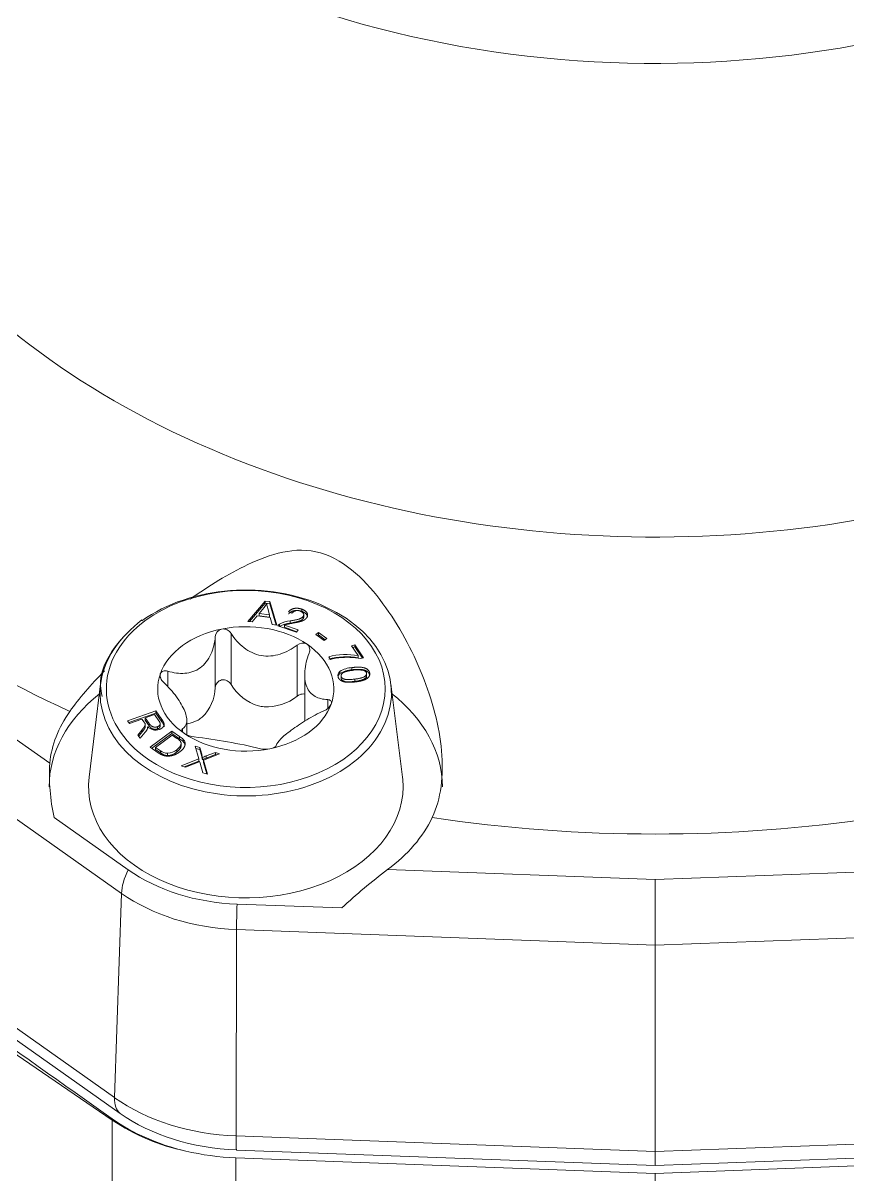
# Model space of a CAD drawing. Header units: millimetres. Extents: x 113490 to 142599, y -20467 to 115.
# Drawn here: x 132964.67 to 132990.89, y -7413.8 to -7377.16 of the extents above; entities that cross this region are included whole.
import ezdxf

# ---------------------------------------------------------------- set-up
doc = ezdxf.new("R2010")
doc.units = ezdxf.units.MM
doc.layers.add('DV1_0', color=7, linetype='Continuous')

msp = doc.modelspace()

# ---------------------------------------------------------------- linework, layer by layer
at = {"layer": 'DV1_0', "color": 7, "linetype": 'Continuous', "lineweight": 20}
for p, q in [((132949.399, -7391.832), (132967.8, -7404.843)), ((132965.517, -7400.705), (132953.803, -7392.423)), ((132973.53, -7395.803), (132973.53, -7395.874)), ((132973.574, -7396.035), (132973.574, -7396.106)), ((132971.283, -7396.575), (132971.283, -7398.194)), ((132973.386, -7396.948), (132973.386, -7398.567)), ((132969.272, -7397.777), (132969.272, -7398.278)), ((132975.125, -7397.661), (132975.125, -7397.732)), ((132975.687, -7397.822), (132975.687, -7397.893)), ((132974.782, -7397.94), (132974.782, -7398.011)), ((132975.221, -7398.026), (132975.221, -7398.097)), ((132967.579, -7411.34), (132949.178, -7398.329)), ((132974.355, -7398.679), (132974.355, -7398.958)), ((132969.087, -7399.317), (132969.087, -7399.388)), ((132949.107, -7399.498), (132967.507, -7412.055)), ((132968.681, -7399.44), (132968.681, -7399.51)), ((132968.941, -7399.542), (132968.941, -7399.613)), ((132969.739, -7399.609), (132969.739, -7399.701)), ((132969.645, -7399.851), (132969.645, -7399.922)), ((132969.039, -7400.304), (132969.039, -7400.374)), ((132969.557, -7400.272), (132969.557, -7400.343)), ((132984.761, -7404.402), (132976.258, -7404.087)), ((132993.264, -7404.087), (132984.761, -7404.402)), ((132967.579, -7411.34), (132967.8, -7404.843)), ((132971.441, -7412.556), (132971.458, -7405.994)), ((132971.458, -7405.994), (132984.761, -7406.487)), ((132984.761, -7406.487), (132998.065, -7405.994)), ((132967.507, -7412.055), (132967.507, -7412.015)), ((132967.507, -7412.055), (132967.507, -7420.442)), ((132984.761, -7413.05), (132971.441, -7412.556)), ((132998.081, -7412.556), (132984.761, -7413.05)), ((132971.436, -7413.253), (132971.436, -7421.67))]:
    msp.add_line(p, q, dxfattribs=at)
at = {"layer": 'DV1_0', "color": 7, "linetype": 'Continuous', "lineweight": 15}
for p, q in [((132971.816, -7396.193), (132972.37, -7395.544)), ((132972.37, -7395.615), (132971.87, -7396.199)), ((132972.37, -7395.544), (132972.37, -7395.615)), ((132972.37, -7395.544), (132972.511, -7395.562)), ((132972.511, -7395.633), (132972.37, -7395.615)), ((132972.511, -7395.562), (132972.511, -7395.633)), ((132972.511, -7395.562), (132972.737, -7396.309)), ((132972.715, -7396.306), (132972.511, -7395.633)), ((132972.115, -7396.013), (132971.954, -7396.21)), ((132972.528, -7396.065), (132972.115, -7396.013)), ((132972.332, -7395.752), (132972.172, -7395.943)), ((132972.172, -7395.943), (132972.506, -7395.985)), ((132972.172, -7395.943), (132972.172, -7396.014)), ((132972.172, -7396.014), (132972.506, -7396.056)), ((132972.506, -7395.985), (132972.452, -7395.779)), ((132972.506, -7395.985), (132972.506, -7396.056)), ((132973.218, -7395.932), (132973.111, -7395.884)), ((132973.592, -7396.053), (132973.592, -7395.982)), ((132971.954, -7396.21), (132971.816, -7396.193)), ((132972.589, -7396.29), (132972.528, -7396.065)), ((132972.737, -7396.309), (132972.589, -7396.29)), ((132973.365, -7396.537), (132972.773, -7396.33)), ((132972.824, -7396.28), (132972.824, -7396.348)), ((132972.978, -7396.309), (132972.978, -7396.379)), ((132972.978, -7396.309), (132973.417, -7396.463)), ((132973.377, -7396.519), (132972.978, -7396.379)), ((132973.166, -7396.176), (132973.166, -7396.247)), ((132970.781, -7396.676), (132970.781, -7398.295)), ((132973.417, -7396.463), (132973.365, -7396.537)), ((132973.975, -7396.61), (132974.063, -7396.549)), ((132974.24, -7396.801), (132973.975, -7396.61)), ((132974.063, -7396.62), (132974.025, -7396.647)), ((132974.063, -7396.549), (132974.063, -7396.62)), ((132974.063, -7396.549), (132974.328, -7396.74)), ((132974.278, -7396.775), (132974.063, -7396.62)), ((132974.328, -7396.74), (132974.24, -7396.801)), ((132975.113, -7396.968), (132975.22, -7396.932)), ((132975.322, -7397.281), (132975.113, -7396.968)), ((132975.22, -7397.003), (132975.152, -7397.026)), ((132975.22, -7396.932), (132975.22, -7397.003)), ((132975.22, -7396.932), (132975.496, -7397.346)), ((132975.457, -7397.359), (132975.22, -7397.003)), ((132974.44, -7397.4), (132974.387, -7397.319)), ((132975.322, -7397.281), (132975.322, -7397.352)), ((132975.496, -7397.346), (132975.41, -7397.375)), ((132974.743, -7397.782), (132974.743, -7397.853)), ((132975.587, -7397.834), (132975.587, -7397.905)), ((132975.589, -7397.986), (132975.589, -7397.796)), ((132967.137, -7398.182), (132966.769, -7401.141)), ((132973.623, -7397.879), (132973.623, -7399.367)), ((132974.779, -7397.919), (132974.779, -7397.99)), ((132976.731, -7401.141), (132976.363, -7398.182)), ((132949.356, -7398.829), (132967.756, -7411.84)), ((132967.995, -7399.352), (132968.889, -7399.036)), ((132968.889, -7399.107), (132968.035, -7399.409)), ((132968.451, -7399.296), (132968.054, -7399.436)), ((132968.52, -7399.393), (132968.451, -7399.296)), ((132968.85, -7399.155), (132968.554, -7399.26)), ((132968.554, -7399.26), (132968.681, -7399.44)), ((132968.554, -7399.26), (132968.554, -7399.33)), ((132968.554, -7399.33), (132968.681, -7399.51)), ((132968.991, -7399.355), (132968.85, -7399.155)), ((132968.889, -7399.036), (132969.087, -7399.317)), ((132968.889, -7399.036), (132968.889, -7399.107)), ((132969.087, -7399.388), (132968.889, -7399.107)), ((132969.877, -7399.802), (132969.877, -7399.327)), ((132968.054, -7399.436), (132967.995, -7399.352)), ((132968.314, -7399.805), (132968.441, -7399.655)), ((132968.441, -7399.655), (132968.441, -7399.726)), ((132968.553, -7399.54), (132968.553, -7399.469)), ((132968.706, -7400.196), (132969.395, -7399.683)), ((132969.027, -7399.517), (132969.027, -7399.446)), ((132969.395, -7399.683), (132969.645, -7399.851)), ((132969.395, -7399.683), (132969.395, -7399.754)), ((132968.388, -7399.909), (132968.314, -7399.805)), ((132968.441, -7399.726), (132968.341, -7399.843)), ((132968.554, -7399.714), (132968.388, -7399.909)), ((132969.395, -7399.754), (132968.756, -7400.229)), ((132969.41, -7399.808), (132968.884, -7400.2)), ((132969.645, -7399.922), (132969.395, -7399.754)), ((132969.562, -7399.911), (132969.41, -7399.808)), ((132969.764, -7399.945), (132969.764, -7400.016)), ((132969.821, -7400.053), (132969.821, -7400.124)), ((132968.968, -7400.372), (132968.706, -7400.196)), ((132968.884, -7400.2), (132969.039, -7400.304)), ((132968.884, -7400.2), (132968.884, -7400.27)), ((132968.884, -7400.27), (132969.039, -7400.374)), ((132969.264, -7400.387), (132969.264, -7400.458)), ((132969.693, -7400.145), (132969.693, -7400.074)), ((132970.258, -7400.564), (132970.144, -7400.155)), ((132970.144, -7400.155), (132970.287, -7400.2)), ((132970.287, -7400.271), (132970.166, -7400.232)), ((132970.287, -7400.2), (132970.35, -7400.418)), ((132970.287, -7400.2), (132970.287, -7400.271)), ((132970.35, -7400.489), (132970.287, -7400.271)), ((132970.35, -7400.418), (132970.35, -7400.489)), ((132970.914, -7400.399), (132970.403, -7400.605)), ((132970.491, -7400.471), (132970.783, -7400.357)), ((132970.783, -7400.428), (132970.491, -7400.542)), ((132970.783, -7400.357), (132970.914, -7400.399)), ((132970.783, -7400.357), (132970.783, -7400.428)), ((132970.816, -7400.439), (132970.783, -7400.428)), ((132969.693, -7400.787), (132970.258, -7400.564)), ((132969.838, -7400.833), (132969.693, -7400.787)), ((132970.258, -7400.635), (132969.793, -7400.818)), ((132970.211, -7400.682), (132969.838, -7400.833)), ((132970.284, -7400.65), (132970.212, -7400.682)), ((132970.258, -7400.564), (132970.258, -7400.635)), ((132970.296, -7400.702), (132970.284, -7400.65)), ((132970.382, -7401.005), (132970.297, -7400.702)), ((132970.372, -7400.521), (132970.372, -7400.591)), ((132970.403, -7400.605), (132970.53, -7401.052)), ((132970.403, -7400.605), (132970.403, -7400.676)), ((132970.508, -7401.045), (132970.403, -7400.676)), ((132970.491, -7400.471), (132970.491, -7400.542)), ((132970.53, -7401.052), (132970.382, -7401.005)), ((132968.012, -7404.094), (132965.655, -7402.427)), ((132984.761, -7404.402), (132984.761, -7406.487)), ((132974.802, -7405.307), (132971.473, -7405.184)), ((132984.761, -7413.05), (132984.761, -7406.487)), ((132984.761, -7413.747), (132971.436, -7413.253)), ((132971.454, -7413.005), (132984.761, -7413.498)), ((132984.761, -7413.498), (132998.068, -7413.005)), ((132984.761, -7413.498), (132984.761, -7413.05)), ((132998.087, -7413.253), (132984.761, -7413.747)), ((132984.761, -7413.747), (132984.761, -7422.22))]:
    msp.add_line(p, q, dxfattribs=at)
for centre, radius, start, end in [((132971.628, -7395.175), 0.91, 320.65, 330.3218), ((132973.849, -7395.402), 1.448, 188.9073, 195.1025), ((132973.392, -7396.068), 0.221, 66.0253, 141.9322), ((132973.24, -7397.033), 0.86, 94.89, 118.9251), ((132973.24, -7397.104), 0.86, 94.89, 118.9251), ((132971.038, -7396.687), 0.258, 102.4614, 177.5436), ((132971.03, -7396.727), 0.296, 30.9904, 99.194), ((132973.564, -7397.158), 0.276, 60.8797, 130.3329), ((132974.937, -7399.341), 2.096, 79.4175, 105.2218), ((132974.937, -7399.412), 2.096, 79.4175, 105.2218), ((132974.897, -7399.02), 1.684, 96.3993, 105.7387), ((132974.968, -7399.654), 2.321, 79.0403, 96.4013), ((132974.835, -7397.91), 0.158, 125.6387, 195.7485), ((132974.835, -7397.981), 0.158, 125.6387, 164.1398), ((132975.171, -7398.469), 0.81, 93.2439, 121.9239), ((132975.171, -7398.54), 0.81, 93.2439, 121.9239), ((132975.318, -7398.631), 0.898, 78.8619, 100.9213), ((132972.587, -7397.429), 1.512, 210.4162, 253.2807), ((132969.379, -7398.239), 1.403, 314.6374, 357.6847), ((132972.406, -7397.339), 1.571, 267.2709, 308.5702), ((132974.064, -7398.618), 0.451, 291.3754, 333.1898), ((132969.681, -7398.282), 1.186, 280.653, 297.9297), ((132968.312, -7399.55), 0.261, 24.7631, 37.137), ((132968.226, -7399.429), 0.435, 319.0405, 336.4881), ((132968.453, -7399.545), 0.18, 341.6589, 2.868), ((132968.885, -7399.314), 0.336, 221.4991, 290.492), ((132969.344, -7400.277), 0.427, 39.7276, 59.1819), ((132969.26, -7400.461), 0.721, 45.6168, 57.7208), ((132969.26, -7400.531), 0.721, 45.6168, 57.7208), ((132969.623, -7400.088), 0.201, 10.037, 45.3564), ((132969.623, -7400.159), 0.201, 10.037, 45.3564), ((132970.17, -7399.184), 0.685, 237.4322, 265.3209), ((132968.09, -7417.38), 17.63, 76.4619, 83.4048), ((132969.277, -7400.005), 0.382, 231.3844, 268.1075), ((132969.277, -7400.076), 0.382, 231.3844, 268.1075), ((132969.232, -7399.875), 0.513, 273.6229, 309.3243), ((132969.232, -7399.946), 0.513, 273.6229, 309.3243), ((132969.784, -7400.598), 0.594, 7.4897, 17.6218), ((132972.374, -7399.612), 0.647, 255.8964, 282.772), ((132972.021, -7401.05), 6.513, 176.966, 192.207), ((132969.784, -7400.669), 0.594, 7.4897, 17.6218), ((132971.031, -7401.935), 1.56, 110.2284, 114.9711), ((132971.031, -7402.006), 1.56, 110.2284, 114.9711), ((132986.27, -7417.517), 16.751, 126.7045, 133.2058), ((132971.226, -7406.495), 6.689, 236.2242, 258.0558)]:
    msp.add_arc(centre, radius, start, end, dxfattribs=at)
at = {"layer": 'DV1_0', "color": 7, "linetype": 'Continuous', "lineweight": 20}
msp.add_arc((133619.082, -6479.476), 1144.548, 234.192295, 235.278923, dxfattribs=at)
for centre, major_axis, ratio, start_param, end_param in [((132984.761, -7360.455), (-25.436, 0), 0.707107, 0, 2.650107), ((132984.761, -7374.301), (27.166, 0), 0.707107, 3.053085, 6.283185), ((132984.761, -7378.815), (-34.139, 0), 0.707107, 0.57636, 0.994436), ((132971.75, -7398.339), (4.432, 0), 0.707107, 2.365434, 3.942813), ((132984.761, -7378.815), (-34.139, 0), 0.707107, 1.361758, 1.779835), ((132968.86, -7404.13), (-0.866, -1.225), 0.5, 5.024204, 5.632799), ((132971.75, -7402.05), (-5.586, 0), 0.707107, 0.785398, 1.518436), ((132971.536, -7404.973), (-0.056, -1.499), 0.037007, -1.428214, -0.819619), ((132968.639, -7410.628), (-0.866, -1.225), 0.5, 5.632799, 6.256152), ((132971.75, -7408.391), (-5.899, 0), 0.707107, 0.785398, 1.518436), ((132971.52, -7411.535), (-0.056, -1.499), 0.037007, -0.819619, -0.196266)]:
    msp.add_ellipse(centre, major_axis=major_axis, ratio=ratio, start_param=start_param, end_param=end_param, dxfattribs=at)
at = {"layer": 'DV1_0', "color": 7, "linetype": 'Continuous', "lineweight": 15}
for centre, major_axis, ratio, start_param, end_param in [((132971.75, -7398.468), (-4.631, 0), 0.707107, 0, 5.505866), ((132971.75, -7398.339), (4.432, 0), 0.707107, 0, 2.365434), ((132971.75, -7398.339), (-2.8, 0), 0.707107, 3.942813, 4.990011), ((132972.967, -7396.392), (-0.213, 0), 0.707107, 5.449943, 5.85998), ((132971.75, -7398.468), (-4.631, 0), 0.707107, 5.655855, 6.283185), ((132971.75, -7398.339), (-2.8, 0), 0.707107, 4.990011, 6.037208), ((132971.75, -7398.339), (-2.8, 0), 0.707107, 2.895616, 3.942813), ((132971.75, -7398.339), (2.8, 0), 0.707107, 2.895616, 3.942813), ((132975.431, -7397.853), (0.158, 0), 0.707107, 0.173168, 1.181623), ((132971.75, -7401.45), (6.25, 0), 0.707107, 2.410491, 3.141593), ((132971.75, -7398.339), (4.432, 0), 0.707107, 3.942813, 6.283185), ((132971.75, -7401.45), (6.25, 0), 0.707107, 0, 0.736298), ((132970.478, -7412.117), (-57.3, 40.501), 0.023272, 1.206524, 1.535376), ((132972.66, -7397.713), (-1.721, 0), 0.707107, 1.271226, 1.378413), ((132971.75, -7398.339), (2.8, 0), 0.707107, 4.990011, 6.037208), ((132971.75, -7401.026), (-6.25, 0), 0.707107, 5.820838, 6.210546), ((132969.066, -7398.438), (1.721, 0), 0.707107, -0.82317, -0.715982), ((132971.75, -7398.339), (2.8, 0), 0.707107, 3.942813, 4.990011), ((132971.75, -7401.45), (5, 0), 0.707107, 3.053992, 6.283185), ((132971.75, -7401.45), (5, 0), 0.707107, 0, 0.087601), ((132971.75, -7401.026), (6.25, 0), 0.707107, 5.518067, 5.960135), ((132971.75, -7401.45), (-5.287, 0), 0.707107, 0.785398, 1.518436), ((132971.769, -7408.998), (-6.032, 0), 0.707107, 0.786035, 1.245513), ((132971.75, -7409.016), (-5.648, 0), 0.707107, 0.785398, 1.518436), ((132971.75, -7409.016), (-6, 0), 0.707107, 1.247141, 1.518436)]:
    msp.add_ellipse(centre, major_axis=major_axis, ratio=ratio, start_param=start_param, end_param=end_param, dxfattribs=at)
for points, degree, knots in [([(132969.983, -7395.48), (132970.584, -7395.057), (132971.192, -7394.679), (132972.171, -7394.216), (132972.54, -7394.072), (132973.312, -7393.909), (132973.724, -7393.896), (132974.534, -7394.128), (132974.914, -7394.37), (132975.567, -7394.944), (132975.853, -7395.279), (132976.627, -7396.33), (132977.036, -7397.091), (132977.684, -7398.697), (132977.906, -7399.522), (132978.047, -7401.098), (132977.956, -7401.839), (132977.677, -7402.429)], 3, [0.2660798, 0.2660798, 0.2660798, 0.2660798, 0.375, 0.375, 0.4375, 0.4375, 0.5, 0.5, 0.5625, 0.5625, 0.625, 0.625, 0.75, 0.75, 0.875, 0.875, 1, 1, 1, 1]), ([(132973.716, -7396.062), (132973.716, -7396.029), (132973.659, -7395.919), (132973.53, -7395.874)], 2, [0.2852251, 0.2852251, 0.2852251, 0.5, 1, 1, 1]), ([(132968.449, -7396.138), (132968.101, -7396.436), (132967.498, -7396.996), (132967.054, -7397.946), (132967.158, -7398.45), (132967.185, -7398.575)], 3, [0, 0, 0, 0, 0.399823, 0.872788, 1, 1, 1, 1]), ([(132969.272, -7397.777), (132969.455, -7397.828), (132969.635, -7397.854), (132969.901, -7397.834), (132969.987, -7397.817), (132970.151, -7397.761), (132970.231, -7397.72), (132970.373, -7397.616), (132970.438, -7397.551), (132970.552, -7397.405), (132970.6, -7397.324), (132970.719, -7397.063), (132970.764, -7396.873), (132970.781, -7396.676)], 3, [0, 0, 0, 0, 0.25, 0.25, 0.375, 0.375, 0.5, 0.5, 0.625, 0.625, 0.75, 0.75, 1, 1, 1, 1]), ([(132971.283, -7396.575), (132971.394, -7396.746), (132971.528, -7396.9), (132971.771, -7397.088), (132971.858, -7397.141), (132972.042, -7397.227), (132972.141, -7397.259), (132972.34, -7397.294), (132972.442, -7397.299), (132972.646, -7397.282), (132972.745, -7397.261), (132973.038, -7397.168), (132973.218, -7397.07), (132973.386, -7396.948)], 3, [0, 0, 0, 0, 0.25, 0.25, 0.375, 0.375, 0.5, 0.5, 0.625, 0.625, 0.75, 0.75, 1, 1, 1, 1]), ([(132973.698, -7396.917), (132973.741, -7396.946), (132973.769, -7396.992), (132973.789, -7397.095), (132973.782, -7397.152), (132973.761, -7397.205)], 3, [0, 0, 0, 0, 0.5, 0.5, 1, 1, 1, 1]), ([(132973.761, -7397.205), (132973.689, -7397.392), (132973.643, -7397.581), (132973.62, -7397.86), (132973.621, -7397.949), (132973.641, -7398.119), (132973.661, -7398.199), (132973.717, -7398.338), (132973.754, -7398.399), (132973.844, -7398.502), (132973.895, -7398.543), (132974.069, -7398.641), (132974.204, -7398.671), (132974.355, -7398.679)], 3, [0, 0, 0, 0, 0.25, 0.25, 0.375, 0.375, 0.5, 0.5, 0.625, 0.625, 0.75, 0.75, 1, 1, 1, 1]), ([(132969.145, -7398.135), (132969.102, -7398.095), (132969.066, -7398.047), (132969.025, -7397.949), (132969.02, -7397.898), (132969.034, -7397.857)], 3, [0, 0, 0, 0, 0.5, 0.5, 1, 1, 1, 1]), ([(132969.034, -7397.857), (132969.049, -7397.816), (132969.082, -7397.787), (132969.168, -7397.76), (132969.22, -7397.762), (132969.272, -7397.777)], 3, [0, 0, 0, 0, 0.5, 0.5, 1, 1, 1, 1]), ([(132969.739, -7399.609), (132969.811, -7399.557), (132969.858, -7399.49), (132969.88, -7399.352), (132969.879, -7399.301), (132969.859, -7399.185), (132969.839, -7399.12), (132969.783, -7398.981), (132969.746, -7398.905), (132969.656, -7398.749), (132969.605, -7398.67), (132969.431, -7398.431), (132969.296, -7398.278), (132969.145, -7398.135)], 3, [0, 0, 0, 0, 0.25, 0.25, 0.375, 0.375, 0.5, 0.5, 0.625, 0.625, 0.75, 0.75, 1, 1, 1, 1]), ([(132971.283, -7398.194), (132971.252, -7398.145), (132971.207, -7398.104), (132971.102, -7398.052), (132971.04, -7398.043), (132970.926, -7398.066), (132970.876, -7398.097), (132970.805, -7398.185), (132970.785, -7398.239), (132970.781, -7398.295)], 3, [0, 0, 0, 0, 0.25, 0.25, 0.5, 0.5, 0.75, 0.75, 1, 1, 1, 1]), ([(132973.623, -7398.505), (132973.598, -7398.5), (132973.572, -7398.499), (132973.489, -7398.509), (132973.434, -7398.532), (132973.386, -7398.567)], 3, [0.6307056, 0.6307056, 0.6307056, 0.6307056, 0.75, 0.75, 1, 1, 1, 1]), ([(132974.355, -7398.679), (132974.398, -7398.681), (132974.434, -7398.695), (132974.475, -7398.744), (132974.48, -7398.78), (132974.466, -7398.821)], 3, [0, 0, 0, 0, 0.5, 0.5, 1, 1, 1, 1]), ([(132974.228, -7399.038), (132974.045, -7399.121), (132973.865, -7399.217), (132973.599, -7399.378), (132973.514, -7399.433), (132973.349, -7399.543), (132973.27, -7399.599), (132973.127, -7399.703), (132973.062, -7399.753), (132972.948, -7399.846), (132972.9, -7399.888), (132972.781, -7400.008), (132972.736, -7400.076), (132972.72, -7400.138)], 3, [0, 0, 0, 0, 0.25, 0.25, 0.375, 0.375, 0.5, 0.5, 0.625, 0.625, 0.75, 0.75, 1, 1, 1, 1]), ([(132968.553, -7399.539), (132968.553, -7399.549), (132968.547, -7399.583), (132968.495, -7399.661), (132968.441, -7399.726)], 2, [0.2028963, 0.2028963, 0.2028963, 0.3333333, 0.6666667, 1, 1, 1]), ([(132968.941, -7399.613), (132969.005, -7399.591), (132969.027, -7399.532), (132969.027, -7399.518)], 2, [0, 0, 0, 0.5, 0.6277871, 0.6277871, 0.6277871]), ([(132969.155, -7399.541), (132969.155, -7399.533), (132969.147, -7399.472), (132969.087, -7399.388)], 2, [0.614688, 0.614688, 0.614688, 0.6666667, 1, 1, 1]), ([(132969.802, -7399.761), (132969.759, -7399.732), (132969.731, -7399.701), (132969.711, -7399.646), (132969.718, -7399.624), (132969.739, -7399.609)], 3, [0, 0, 0, 0, 0.5, 0.5, 1, 1, 1, 1]), ([(132969.557, -7400.343), (132969.665, -7400.262), (132969.693, -7400.169), (132969.693, -7400.146)], 2, [0, 0, 0, 0.5, 0.6856096, 0.6856096, 0.6856096]), ([(132972.72, -7400.138), (132972.715, -7400.156), (132972.695, -7400.176), (132972.625, -7400.214), (132972.575, -7400.232), (132972.517, -7400.243)], 3, [0, 0, 0, 0, 0.5, 0.5, 1, 1, 1, 1])]:
    msp.add_open_spline(points, degree=degree, knots=knots, dxfattribs=at)
for points, degree in [([(132973.111, -7395.884), (132973.185, -7395.799), (132973.402, -7395.758), (132973.53, -7395.803)], 2), ([(132973.53, -7395.874), (132973.402, -7395.829), (132973.185, -7395.87), (132973.111, -7395.955)], 2), ([(132973.166, -7396.176), (132973.371, -7396.142), (132973.543, -7396.08), (132973.574, -7396.035)], 2), ([(132973.574, -7396.035), (132973.607, -7395.989), (132973.557, -7395.893), (132973.482, -7395.866)], 2), ([(132973.53, -7395.803), (132973.659, -7395.848), (132973.738, -7396.002), (132973.686, -7396.077)], 2), ([(132973.237, -7396.248), (132973.097, -7396.272), (132973.011, -7396.294), (132972.978, -7396.309)], 2), ([(132973.574, -7396.106), (132973.543, -7396.15), (132973.371, -7396.213), (132973.166, -7396.247)], 2), ([(132973.686, -7396.077), (132973.659, -7396.115), (132973.564, -7396.173), (132973.405, -7396.218), (132973.237, -7396.248)], 2), ([(132973.592, -7396.052), (132973.593, -7396.079), (132973.574, -7396.106)], 2), ([(132966.156, -7399.055), (132966.448, -7398.642), (132966.828, -7398.203), (132967.259, -7397.766)], 3), ([(132975.148, -7397.749), (132974.905, -7397.781), (132974.767, -7397.882), (132974.782, -7397.94)], 2), ([(132975.125, -7397.661), (132975.3, -7397.638), (132975.526, -7397.661), (132975.667, -7397.746), (132975.687, -7397.822)], 2), ([(132975.687, -7397.893), (132975.667, -7397.817), (132975.526, -7397.732), (132975.3, -7397.709), (132975.125, -7397.732)], 2), ([(132975.221, -7398.026), (132975.463, -7397.994), (132975.602, -7397.894), (132975.587, -7397.834)], 2), ([(132975.687, -7397.822), (132975.701, -7397.878), (132975.66, -7397.971), (132975.554, -7398.041), (132975.39, -7398.095), (132975.243, -7398.114)], 2), ([(132975.243, -7398.114), (132975.07, -7398.137), (132974.844, -7398.114), (132974.703, -7398.029), (132974.683, -7397.953)], 2), ([(132974.782, -7397.94), (132974.797, -7397.999), (132974.978, -7398.058), (132975.221, -7398.026)], 2), ([(132974.782, -7398.011), (132974.797, -7398.069), (132974.978, -7398.129), (132975.221, -7398.097)], 2), ([(132975.221, -7398.097), (132975.463, -7398.065), (132975.602, -7397.964), (132975.587, -7397.905)], 2), ([(132969.087, -7399.317), (132969.147, -7399.402), (132969.161, -7399.507), (132969.076, -7399.603), (132969.002, -7399.628)], 2), ([(132968.441, -7399.655), (132968.495, -7399.59), (132968.547, -7399.513), (132968.556, -7399.463), (132968.549, -7399.441)], 2), ([(132968.681, -7399.44), (132968.721, -7399.497), (132968.8, -7399.55), (132968.898, -7399.557), (132968.941, -7399.542)], 2), ([(132968.681, -7399.51), (132968.721, -7399.568), (132968.8, -7399.621), (132968.898, -7399.628), (132968.941, -7399.613)], 2), ([(132968.941, -7399.542), (132969.005, -7399.52), (132969.041, -7399.426), (132968.991, -7399.355)], 2), ([(132969.557, -7400.272), (132969.665, -7400.191), (132969.706, -7400.055), (132969.672, -7400.005)], 2), ([(132969.821, -7400.053), (132969.833, -7400.126), (132969.746, -7400.271), (132969.654, -7400.34)], 2), ([(132969.654, -7400.34), (132969.576, -7400.398), (132969.416, -7400.462), (132969.276, -7400.481), (132969.159, -7400.466), (132969.034, -7400.416), (132968.968, -7400.372)], 2)]:
    msp.add_open_spline(points, degree=degree, dxfattribs=at)

doc.saveas('drawing.dxf')
